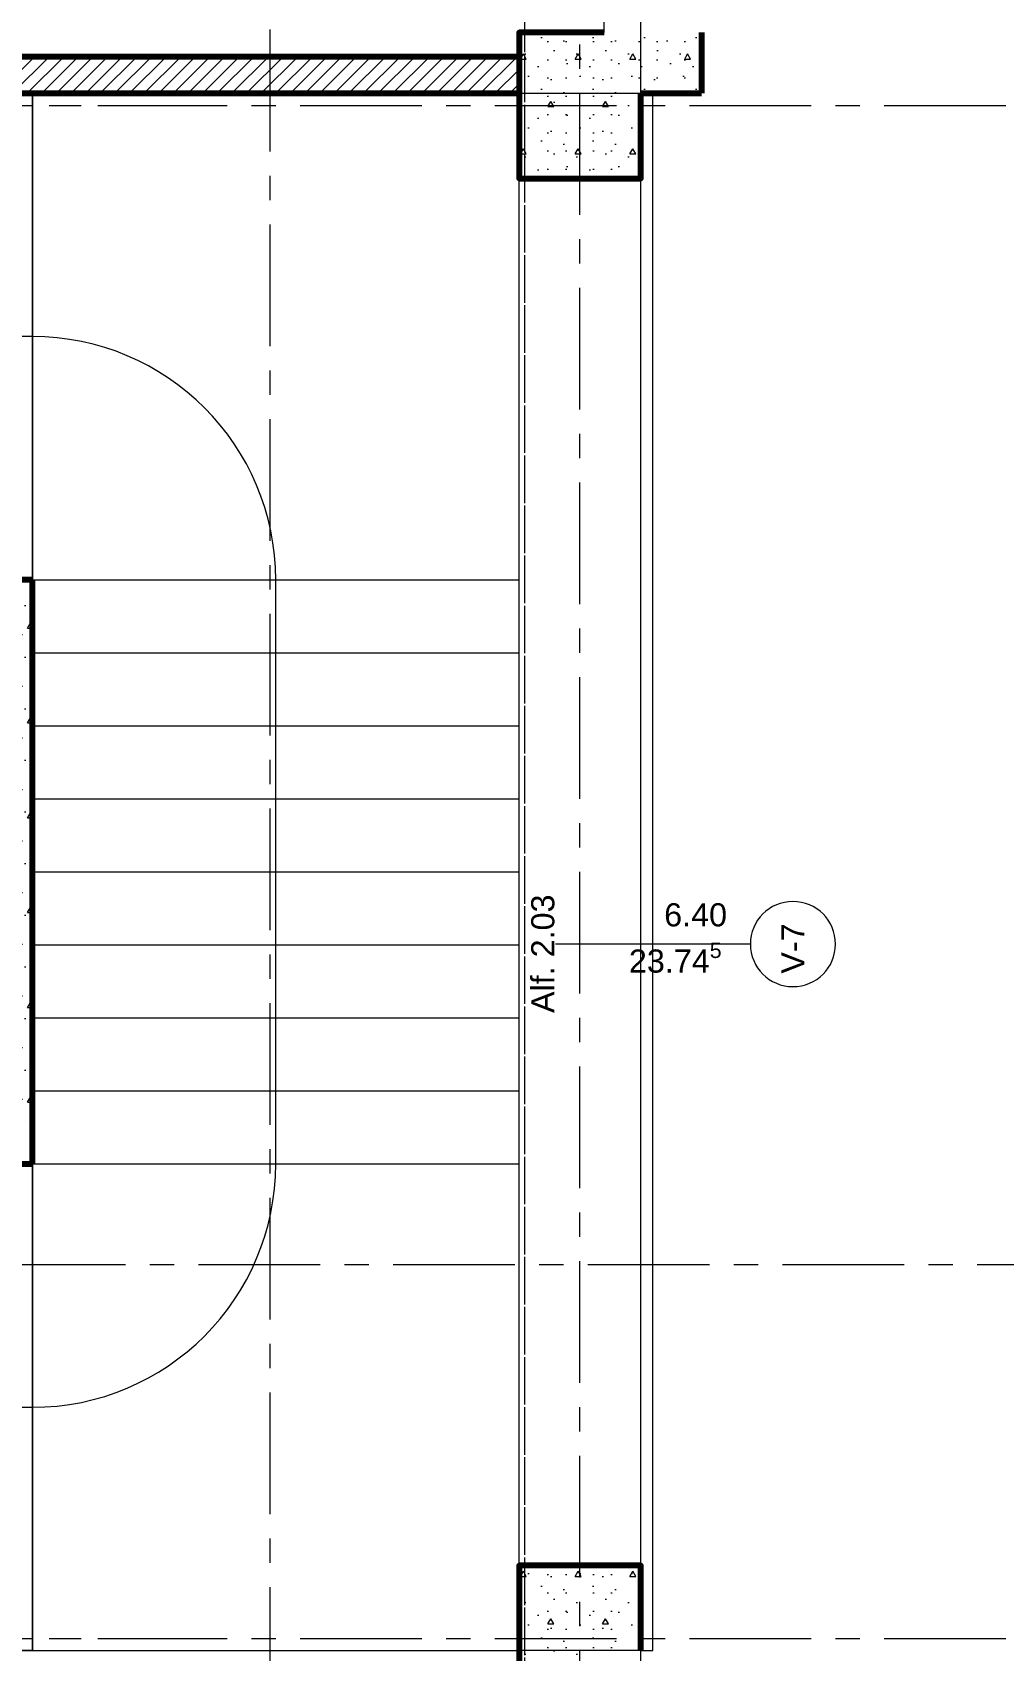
# Model space of a CAD drawing. Header units: inches. Extents: x -19 to 5698, y -728 to 92.
# Drawn here: x 511.57 to 515.56, y 20.35 to 27 of the extents above; entities that cross this region are included whole.
import ezdxf

# ---------------------------------------------------------------- set-up
doc = ezdxf.new("R2010")
doc.units = ezdxf.units.IN
doc.header["$MEASUREMENT"] = 0
doc.set_wipeout_variables(frame=1)
for name, pattern in [('Hidden Line', [0.195611, 0.141111, -0.0545]), ('Línea Oculta', [0.195611, 0.141111, -0.0545]), ('Oculto', [0.15875, 0.105833, -0.052917]), ('Punto & Raya', [0.65, 0.5, -0.075, 0, -0.075]), ('Raya Pequeña', [0.141111, 0.070556, -0.070556]), ('Wipeout_Contour', [1, 0, -1])]:
    doc.linetypes.add(name, pattern=pattern)
for name, color, linetype in [('02 _ ARQ _ ALB _ Ejes Generales', 251, 'Continuous'), ('02 _ ARQ _ ZON _ Espacio.3D', 7, 'Continuous'), ('08 _ STR _ EXT _ 06 Columnas', 7, 'Continuous'), ('08 _ STR _ EXT _ 06 Elementos de Fachada', 7, 'Continuous'), ('08 _ STR _ EXT _ 07 Losa Aligerada', 7, 'Continuous'), ('08 _ STR _ EXT _ 09 Vigas', 251, 'Continuous'), ('08 _ STR _ EXT _ 11 Escaleras', 7, 'Continuous'), ('08 _ STR _ EXT _ 12 Ascensor', 7, 'Continuous'), ('Dibujo 2D - General', 7, 'Continuous'), ('Estructura - 04 MURO', 7, 'Continuous'), ('Marcador - Secciones', 7, 'Continuous')]:
    doc.layers.add(name, color=color, linetype=linetype)
doc.styles.add('Estilo_Generado_4', font='swisse.ttf')
pattern_1 = [(0, (462.5001, 3e-08), (0, 0.3897114), [0.024375, -0.200625]), (0, (462.6126, 0.19486), (0, 0.3897114), [0.024375, -0.200625]), (60, (462.5001, 3e-08), (-0.3375, 0.1948557), [0.024375, -0.200625]), (60, (462.7251, 3e-08), (-0.3375, 0.1948557), [0.024375, -0.200625]), (120, (462.52447, 3e-08), (0.3375, 0.1948557), [0.024375, -0.200625]), (120, (462.74947, 3e-08), (0.3375, 0.1948557), [0.024375, -0.200625]), (0, (462.50009, 0.0375), (0, 0.075), [0, -0.075, 0, -0.1125]), (45, (462.53759, 0.0375), (-0.05303301, 0.05303301), [0, -0.05625, 0, -0.09375])]

msp = doc.modelspace()

# ---------------------------------------------------------------- hatches: boundary and pattern name
at = {"layer": '08 _ STR _ EXT _ 06 Columnas', "linetype": 'Continuous', "lineweight": 9}
h = msp.add_hatch(dxfattribs=at)
h.set_pattern_fill('HORMIGÓN_EN_MASA_0002', style=0, pattern_type=2)
h.set_pattern_definition(pattern_1)
h.paths.add_polyline_path([(513.9201, 27), (513.9201, 26.75), (514.0701, 27)])
h = msp.add_hatch(dxfattribs=at)
h.set_pattern_fill('HORMIGÓN_EN_MASA_0002', style=0, pattern_type=2)
h.set_pattern_definition(pattern_1)
h.paths.add_polyline_path([(514.0701, 27), (513.9201, 26.75), (514.0701, 26.75)])
at = {"layer": '08 _ STR _ EXT _ 06 Elementos de Fachada', "linetype": 'Continuous', "lineweight": 9}
h = msp.add_hatch(dxfattribs=at)
h.set_pattern_fill('HORMIGÓN_EN_MASA_0002', color=250, style=0, pattern_type=2)
h.set_pattern_definition(pattern_1)
h.paths.add_polyline_path([(514.3201, 27), (514.0701, 27), (514.0701, 26.75), (514.3201, 26.75)])

# ---------------------------------------------------------------- linework, layer by layer
at = {"layer": '02 _ ARQ _ ALB _ Ejes Generales', "color": 251, "linetype": 'Punto & Raya', "lineweight": 13, "true_color": 0x636466}
msp.add_line((513.8201, 3.05), (513.8201, 44.9), dxfattribs=at)
at = {"layer": '02 _ ARQ _ ZON _ Espacio.3D', "color": 254, "linetype": 'Continuous', "lineweight": 0, "flags": 128}
msp.add_lwpolyline([(513.9201, 27), (513.9201, 29.7), (509.3201, 29.7), (509.3201, 27.8), (509.1701, 27.8), (509.1701, 26.9), (513.5701, 26.9), (513.5701, 27)], close=True, dxfattribs=at)
at = {"layer": '08 _ STR _ EXT _ 06 Elementos de Fachada', "color": 7, "linetype": 'Continuous', "lineweight": 80, "flags": 128}
for points in [[(514.3201, 27), (514.3201, 26.75)], [(514.0701, 26.75), (514.3201, 26.75)]]:
    msp.add_lwpolyline(points, dxfattribs=at)
at = {"layer": '08 _ STR _ EXT _ 07 Losa Aligerada', "color": 7, "linetype": 'Continuous', "lineweight": 18, "flags": 128}
msp.add_lwpolyline([(487.2752, 6.7), (515.4201, 6.7), (515.4201, 18.1001), (514.0701, 18.1001), (514.0701, 18.1001), (514.0701, 20.35), (511.5701, 20.35), (509.1701, 20.35), (509.1701, 22.35), (509.1701, 24.75), (509.1701, 24.75), (509.1701, 26.75), (514.0701, 26.75), (514.0701, 27), (514.0701, 29.7), (515.4201, 29.7), (515.4201, 40.4), (496.03, 40.4), (495.5498, 40.3109), (495.5498, 40.95), (495.2217, 40.95), (496.03, 41.1), (470.3701, 41.1)], dxfattribs=at)
at = {"layer": '08 _ STR _ EXT _ 09 Vigas', "color": 251, "linetype": 'Hidden Line', "lineweight": 13, "true_color": 0x636466}
msp.add_line((514.0701, 16.9), (514.0701, 30.2), dxfattribs=at)
at = {"layer": '08 _ STR _ EXT _ 11 Escaleras', "color": 161, "linetype": 'Continuous', "lineweight": 13}
for p, q in [((511.5701, 22.35), (510.4745, 22.35)), ((511.0745, 20.35), (511.5701, 20.35))]:
    msp.add_line(p, q, dxfattribs=at)
at = {"layer": 'Dibujo 2D - General', "color": 7, "linetype": 'Oculto', "lineweight": 13}
msp.add_line((513.5928, 39.2966), (513.5928, 26.9966), dxfattribs=at)
at = {"layer": 'Estructura - 04 MURO', "color": 165, "linetype": 'Continuous', "lineweight": 15}
for p, q in [((514.0701, 20.35), (514.0701, 26.75)), ((514.0701, 20.35), (514.0701, 26.75)), ((514.1201, 20.35), (514.1201, 26.75)), ((514.1201, 20.35), (514.1201, 26.75)), ((514.5201, 23.2535), (513.7201, 23.2535)), ((514.0701, 20.35), (514.1201, 20.35)), ((514.0701, 20.35), (514.1201, 20.35))]:
    msp.add_line(p, q, dxfattribs=at)
at = {"layer": 'Estructura - 04 MURO', "color": 251, "linetype": 'Línea Oculta', "lineweight": 13}
msp.add_line((514.0201, 26.4), (513.8701, 26.4), dxfattribs=at)
msp.add_line((514.0201, 26.4), (513.8701, 26.4), dxfattribs=at)
at = {"layer": 'Estructura - 04 MURO', "color": 251, "linetype": 'Continuous', "lineweight": 13, "flags": 128}
msp.add_lwpolyline([(514.6951, 23.0785, 1), (514.6951, 23.4285, 1)], format="xyb", close=True, dxfattribs=at)

# ---------------------------------------------------------------- texts
at = {"layer": 'Estructura - 04 MURO', "color": 251, "lineweight": 25, "char_height": 0.095, "attachment_point": 7, "rotation": 90, "style": 'Estilo_Generado_4'}
for s, insert in [('\\A1;{\\pql;\\pt0;\\fSwis721 Ex BT|b0|i0|c0|p34;Alf. 2.03\\fSwis721 Ex BT|b0|i0|c0|p34;\\A1{\\H.66x;\\S^  ;}\\fSwis721 Ex BT|b0|i0|c0|p34;\\fSwis721 Ex BT|b0|i0|c0|p34;}', (513.7425, 22.9703)), ('\\A1;{\\pql;\\pt0;\\fSwis721 Ex BT|b0|i0|c0|p34;V-7\\fSwis721 Ex BT|b0|i0|c0|p34;\\fSwis721 Ex BT|b0|i0|c0|p34;\\fSwis721 Ex BT|b0|i0|c0|p34;}', (514.7426, 23.1319))]:
    msp.add_mtext(s, dxfattribs=dict(at, insert=insert))
at = {"layer": 'Estructura - 04 MURO', "color": 251, "lineweight": 25, "char_height": 0.095, "attachment_point": 7, "style": 'Estilo_Generado_4'}
for s, insert in [('\\A1;{\\pql;\\pt0;\\fSwis721 Ex BT|b0|i0|c0|p34;6.40\\fSwis721 Ex BT|b0|i0|c0|p34;\\A1{\\H.66x;\\S^  ;}\\fSwis721 Ex BT|b0|i0|c0|p34;\\fSwis721 Ex BT|b0|i0|c0|p34;}', (514.1661, 23.2985)), ('\\A1;{\\pql;\\pt0;\\fSwis721 Ex BT|b0|i0|c0|p34;23.74\\fSwis721 Ex BT|b0|i0|c0|p34;\\A1{\\H.66x;\\S5^  ;}\\fSwis721 Ex BT|b0|i0|c0|p34;\\fSwis721 Ex BT|b0|i0|c0|p34;}', (514.0213, 23.1085))]:
    msp.add_mtext(s, dxfattribs=dict(at, insert=insert))

# ---------------------------------------------------------------- next in the draw order: wipeouts: each hides what was drawn before it
at = {"color": 254, "linetype": 'Wipeout_Contour', "lineweight": 0, "ltscale": 16278.564708}
msp.add_wipeout([(511.5701, 20.35), (512.0099, 20.35), (512.0099, 22.35), (511.5701, 22.35)], dxfattribs=at).dxf.layer = '08 _ STR _ EXT _ 11 Escaleras'

# ---------------------------------------------------------------- next in the draw order: linework, layer by layer
at = {"layer": '08 _ STR _ EXT _ 11 Escaleras', "color": 161, "linetype": 'Continuous', "lineweight": 13}
for p, q in [((512.0099, 22.35), (511.5701, 22.35)), ((511.5701, 20.35), (512.0099, 20.35))]:
    msp.add_line(p, q, dxfattribs=at)
at = {"layer": '08 _ STR _ EXT _ 11 Escaleras', "color": 161, "linetype": 'Raya Pequeña', "lineweight": 13}
msp.add_line((512.0099, 20.35), (512.0099, 22.35), dxfattribs=at)
at = {"layer": '08 _ STR _ EXT _ 11 Escaleras', "color": 167, "linetype": 'Continuous', "lineweight": 18}
msp.add_line((511.2701, 20.35), (511.5701, 20.35), dxfattribs=at)

# ---------------------------------------------------------------- next in the draw order: wipeouts: each hides what was drawn before it
at = {"color": 254, "linetype": 'Wipeout_Contour', "lineweight": 0, "ltscale": 16282.564651}
msp.add_wipeout([(512.0099, 22.35), (512.0099, 20.35), (513.5701, 20.35), (513.5701, 22.35)], dxfattribs=at).dxf.layer = '08 _ STR _ EXT _ 11 Escaleras'

# ---------------------------------------------------------------- next in the draw order: linework, layer by layer
at = {"layer": '08 _ STR _ EXT _ 11 Escaleras', "color": 161, "linetype": 'Continuous', "lineweight": 13}
for p, q in [((513.5701, 20.35), (513.5701, 22.35)), ((512.0099, 20.35), (513.5701, 20.35))]:
    msp.add_line(p, q, dxfattribs=at)

# ---------------------------------------------------------------- next in the draw order: wipeouts: each hides what was drawn before it
at = {"color": 254, "linetype": 'Wipeout_Contour', "lineweight": 0, "ltscale": 16281.733845}
msp.add_wipeout([(513.5701, 24.75), (511.5701, 24.75), (511.5701, 22.35), (513.5701, 22.35)], dxfattribs=at).dxf.layer = '08 _ STR _ EXT _ 11 Escaleras'

# ---------------------------------------------------------------- next in the draw order: linework, layer by layer
at = {"layer": '08 _ STR _ EXT _ 11 Escaleras', "color": 161, "linetype": 'Continuous', "lineweight": 13}
for p, q in [((511.5701, 24.75), (511.5701, 22.35)), ((513.5701, 22.35), (513.5701, 24.75)), ((511.5701, 22.35), (511.5701, 20.35))]:
    msp.add_line(p, q, dxfattribs=at)
at = {"layer": '08 _ STR _ EXT _ 11 Escaleras', "color": 161, "linetype": 'Raya Pequeña', "lineweight": 13}
msp.add_line((511.5701, 22.4898), (513.5701, 22.4898), dxfattribs=at)
at = {"layer": '08 _ STR _ EXT _ 11 Escaleras', "color": 167, "linetype": 'Continuous', "lineweight": 18}
for p, q in [((511.5701, 22.35), (511.2701, 22.35)), ((511.5701, 20.35), (511.5701, 22.35))]:
    msp.add_line(p, q, dxfattribs=at)

# ---------------------------------------------------------------- next in the draw order: wipeouts: each hides what was drawn before it
at = {"color": 254, "linetype": 'Wipeout_Contour', "lineweight": 0, "ltscale": 16281.767014}
msp.add_wipeout([(513.5701, 25.1898), (511.5701, 25.1898), (511.5701, 24.75), (513.5701, 24.75)], dxfattribs=at).dxf.layer = '08 _ STR _ EXT _ 11 Escaleras'
at = {"color": 254, "linetype": 'Wipeout_Contour', "lineweight": 0, "ltscale": 16281.685094}
msp.add_wipeout([(513.5701, 22.35), (511.5701, 22.35), (511.5701, 20.35), (513.5701, 20.35)], dxfattribs=at).dxf.layer = '08 _ STR _ EXT _ 11 Escaleras'

# ---------------------------------------------------------------- next in the draw order: hatches: boundary and pattern name
at = {"layer": '08 _ STR _ EXT _ 06 Columnas', "linetype": 'Continuous', "lineweight": 9}
h = msp.add_hatch(dxfattribs=at)
h.set_pattern_fill('HORMIGÓN_EN_MASA_0002', style=0, pattern_type=2)
h.set_pattern_definition(pattern_1)
h.paths.add_polyline_path([(513.5701, 20.7), (513.5701, 20.1), (513.9201, 20.1), (513.9201, 20.35), (514.0701, 20.35), (514.0701, 20.7)])

# ---------------------------------------------------------------- next in the draw order: linework, layer by layer
at = {"layer": '02 _ ARQ _ ALB _ Ejes Generales', "color": 251, "linetype": 'Punto & Raya', "lineweight": 13, "true_color": 0x636466}
for p, q in [((506.2386, 20.4), (512.2386, 20.4)), ((511.0701, 20.4), (517.0701, 20.4))]:
    msp.add_line(p, q, dxfattribs=at)
at = {"layer": '08 _ STR _ EXT _ 06 Columnas', "color": 7, "linetype": 'Continuous', "lineweight": 80, "flags": 128}
msp.add_lwpolyline([(514.0701, 20.35), (514.0701, 20.7), (513.5701, 20.7), (513.5701, 20.1), (513.9201, 20.1)], dxfattribs=at)
at = {"layer": '08 _ STR _ EXT _ 11 Escaleras', "color": 161, "linetype": 'Raya Pequeña', "lineweight": 13}
msp.add_line((513.5701, 25.1898), (511.5701, 25.1898), dxfattribs=at)
at = {"layer": '08 _ STR _ EXT _ 11 Escaleras', "color": 161, "linetype": 'Continuous', "lineweight": 13}
for p, q in [((511.5701, 25.1898), (511.5701, 24.75)), ((513.5701, 24.75), (513.5701, 25.1898)), ((509.1701, 24.75), (511.5701, 24.75)), ((511.5701, 24.75), (513.5701, 24.75))]:
    msp.add_line(p, q, dxfattribs=at)
at = {"layer": '08 _ STR _ EXT _ 11 Escaleras', "color": 167, "linetype": 'Continuous', "lineweight": 18}
for p, q in [((513.5701, 22.35), (511.5701, 22.35)), ((511.5701, 22.35), (511.5701, 20.35)), ((513.5701, 20.35), (513.5701, 22.35)), ((510.7745, 21.35), (511.5701, 21.35)), ((511.5701, 20.35), (513.5701, 20.35))]:
    msp.add_line(p, q, dxfattribs=at)
at = {"layer": 'Marcador - Secciones', "color": 251, "linetype": 'Punto & Raya', "lineweight": 13, "true_color": 0x636466}
msp.add_line((491.4527, 21.9367), (519.2073, 21.9367), dxfattribs=at)

# ---------------------------------------------------------------- next in the draw order: wipeouts: each hides what was drawn before it
at = {"color": 254, "linetype": 'Wipeout_Contour', "lineweight": 0, "ltscale": 16281.792316}
msp.add_wipeout([(511.5701, 25.1898), (513.5701, 25.1898), (513.5701, 26.75), (511.5701, 26.75)], dxfattribs=at).dxf.layer = '08 _ STR _ EXT _ 11 Escaleras'
at = {"color": 254, "linetype": 'Wipeout_Contour', "lineweight": 0, "ltscale": 16281.709393}
msp.add_wipeout([(511.5701, 22.35), (513.5701, 22.35), (513.5701, 22.65), (511.5701, 22.65)], dxfattribs=at).dxf.layer = '08 _ STR _ EXT _ 11 Escaleras'

# ---------------------------------------------------------------- next in the draw order: hatches: boundary and pattern name
at = {"layer": '08 _ STR _ EXT _ 12 Ascensor', "linetype": 'Continuous', "lineweight": 9}
h = msp.add_hatch(dxfattribs=at)
h.set_pattern_fill('HORMIGÓN_EN_MASA_0002', color=250, style=0, pattern_type=2)
h.set_pattern_definition(pattern_1)
h.paths.add_polyline_path([(511.3201, 22.6), (511.5701, 22.35), (511.5701, 22.6)])
h = msp.add_hatch(dxfattribs=at)
h.set_pattern_fill('HORMIGÓN_EN_MASA_0002', color=250, style=0, pattern_type=2)
h.set_pattern_definition(pattern_1)
h.paths.add_polyline_path([(511.3201, 22.35), (511.5701, 22.35), (511.3201, 22.6)])

# ---------------------------------------------------------------- next in the draw order: linework, layer by layer
at = {"layer": '08 _ STR _ EXT _ 11 Escaleras', "color": 161, "linetype": 'Continuous', "lineweight": 13}
for p, q in [((511.5701, 26.75), (509.1701, 26.75)), ((513.5701, 26.75), (511.5701, 26.75)), ((513.5701, 25.1898), (513.5701, 26.75))]:
    msp.add_line(p, q, dxfattribs=at)
at = {"layer": '08 _ STR _ EXT _ 11 Escaleras', "color": 167, "linetype": 'Continuous', "lineweight": 18}
for p, q in [((511.5701, 22.65), (511.5701, 22.35)), ((513.5701, 22.65), (511.5701, 22.65)), ((513.5701, 22.35), (513.5701, 22.65)), ((511.5701, 22.35), (513.5701, 22.35))]:
    msp.add_line(p, q, dxfattribs=at)
msp.add_arc((511.5701, 22.35), 1, 270, 0, dxfattribs=at)
at = {"layer": '08 _ STR _ EXT _ 12 Ascensor', "color": 7, "linetype": 'Continuous', "lineweight": 80, "flags": 128}
for points in [[(511.5701, 22.35), (511.5701, 22.6)], [(509.1701, 22.35), (511.5701, 22.35)]]:
    msp.add_lwpolyline(points, dxfattribs=at)

# ---------------------------------------------------------------- next in the draw order: wipeouts: each hides what was drawn before it
at = {"color": 254, "linetype": 'Wipeout_Contour', "lineweight": 0, "ltscale": 16281.716071}
msp.add_wipeout([(513.5701, 22.95), (511.5701, 22.95), (511.5701, 22.65), (513.5701, 22.65)], dxfattribs=at).dxf.layer = '08 _ STR _ EXT _ 11 Escaleras'

# ---------------------------------------------------------------- next in the draw order: linework, layer by layer
at = {"layer": '08 _ STR _ EXT _ 11 Escaleras', "color": 167, "linetype": 'Continuous', "lineweight": 18}
for p, q in [((513.5701, 22.95), (511.5701, 22.95)), ((511.5701, 22.95), (511.5701, 22.65)), ((513.5701, 22.65), (513.5701, 22.95)), ((511.5701, 22.65), (513.5701, 22.65))]:
    msp.add_line(p, q, dxfattribs=at)

# ---------------------------------------------------------------- next in the draw order: wipeouts: each hides what was drawn before it
at = {"color": 254, "linetype": 'Wipeout_Contour', "lineweight": 0, "ltscale": 16281.722837}
msp.add_wipeout([(513.5701, 23.25), (511.5701, 23.25), (511.5701, 22.95), (513.5701, 22.95)], dxfattribs=at).dxf.layer = '08 _ STR _ EXT _ 11 Escaleras'

# ---------------------------------------------------------------- next in the draw order: linework, layer by layer
at = {"layer": '08 _ STR _ EXT _ 11 Escaleras', "color": 167, "linetype": 'Continuous', "lineweight": 18}
for p, q in [((513.5701, 23.25), (511.5701, 23.25)), ((511.5701, 23.25), (511.5701, 22.95)), ((513.5701, 22.95), (513.5701, 23.25)), ((511.5701, 22.95), (513.5701, 22.95))]:
    msp.add_line(p, q, dxfattribs=at)

# ---------------------------------------------------------------- next in the draw order: wipeouts: each hides what was drawn before it
at = {"color": 254, "linetype": 'Wipeout_Contour', "lineweight": 0, "ltscale": 16281.729691}
msp.add_wipeout([(513.5701, 23.55), (511.5701, 23.55), (511.5701, 23.25), (513.5701, 23.25)], dxfattribs=at).dxf.layer = '08 _ STR _ EXT _ 11 Escaleras'

# ---------------------------------------------------------------- next in the draw order: linework, layer by layer
at = {"layer": '08 _ STR _ EXT _ 11 Escaleras', "color": 167, "linetype": 'Continuous', "lineweight": 18}
for p, q in [((513.5701, 23.55), (511.5701, 23.55)), ((511.5701, 23.55), (511.5701, 23.25)), ((513.5701, 23.25), (513.5701, 23.55)), ((511.5701, 23.25), (513.5701, 23.25))]:
    msp.add_line(p, q, dxfattribs=at)

# ---------------------------------------------------------------- next in the draw order: wipeouts: each hides what was drawn before it
at = {"color": 254, "linetype": 'Wipeout_Contour', "lineweight": 0, "ltscale": 16281.736634}
msp.add_wipeout([(513.5701, 23.85), (511.5701, 23.85), (511.5701, 23.55), (513.5701, 23.55)], dxfattribs=at).dxf.layer = '08 _ STR _ EXT _ 11 Escaleras'

# ---------------------------------------------------------------- next in the draw order: linework, layer by layer
at = {"layer": '08 _ STR _ EXT _ 11 Escaleras', "color": 167, "linetype": 'Continuous', "lineweight": 18}
for p, q in [((513.5701, 23.85), (511.5701, 23.85)), ((511.5701, 23.85), (511.5701, 23.55)), ((513.5701, 23.55), (513.5701, 23.85)), ((511.5701, 23.55), (513.5701, 23.55))]:
    msp.add_line(p, q, dxfattribs=at)

# ---------------------------------------------------------------- next in the draw order: wipeouts: each hides what was drawn before it
at = {"color": 254, "linetype": 'Wipeout_Contour', "lineweight": 0, "ltscale": 16281.743665}
msp.add_wipeout([(513.5701, 24.15), (511.5701, 24.15), (511.5701, 23.85), (513.5701, 23.85)], dxfattribs=at).dxf.layer = '08 _ STR _ EXT _ 11 Escaleras'

# ---------------------------------------------------------------- next in the draw order: linework, layer by layer
at = {"layer": '08 _ STR _ EXT _ 11 Escaleras', "color": 167, "linetype": 'Continuous', "lineweight": 18}
for p, q in [((513.5701, 24.15), (511.5701, 24.15)), ((511.5701, 24.15), (511.5701, 23.85)), ((513.5701, 23.85), (513.5701, 24.15)), ((511.5701, 23.85), (513.5701, 23.85))]:
    msp.add_line(p, q, dxfattribs=at)

# ---------------------------------------------------------------- next in the draw order: wipeouts: each hides what was drawn before it
at = {"color": 254, "linetype": 'Wipeout_Contour', "lineweight": 0, "ltscale": 16281.750784}
msp.add_wipeout([(513.5701, 24.45), (511.5701, 24.45), (511.5701, 24.15), (513.5701, 24.15)], dxfattribs=at).dxf.layer = '08 _ STR _ EXT _ 11 Escaleras'

# ---------------------------------------------------------------- next in the draw order: linework, layer by layer
at = {"layer": '08 _ STR _ EXT _ 11 Escaleras', "color": 167, "linetype": 'Continuous', "lineweight": 18}
for p, q in [((513.5701, 24.45), (511.5701, 24.45)), ((511.5701, 24.45), (511.5701, 24.15)), ((513.5701, 24.15), (513.5701, 24.45)), ((511.5701, 24.15), (513.5701, 24.15))]:
    msp.add_line(p, q, dxfattribs=at)

# ---------------------------------------------------------------- next in the draw order: wipeouts: each hides what was drawn before it
at = {"color": 254, "linetype": 'Wipeout_Contour', "lineweight": 0, "ltscale": 16281.757992}
msp.add_wipeout([(513.5701, 24.75), (511.5701, 24.75), (511.5701, 24.45), (513.5701, 24.45)], dxfattribs=at).dxf.layer = '08 _ STR _ EXT _ 11 Escaleras'

# ---------------------------------------------------------------- next in the draw order: hatches: boundary and pattern name
at = {"layer": '08 _ STR _ EXT _ 12 Ascensor', "linetype": 'Continuous', "lineweight": 9}
h = msp.add_hatch(dxfattribs=at)
h.set_pattern_fill('HORMIGÓN_EN_MASA_0002', color=250, style=0, pattern_type=2)
h.set_pattern_definition(pattern_1)
h.paths.add_polyline_path([(511.3201, 24.5), (511.3201, 22.6), (511.5701, 22.6), (511.5701, 24.5)])

# ---------------------------------------------------------------- next in the draw order: linework, layer by layer
at = {"layer": '08 _ STR _ EXT _ 11 Escaleras', "color": 167, "linetype": 'Continuous', "lineweight": 18}
for p, q in [((513.5701, 24.75), (511.5701, 24.75)), ((511.5701, 24.75), (511.5701, 24.45)), ((513.5701, 24.45), (513.5701, 24.75)), ((511.5701, 24.45), (513.5701, 24.45))]:
    msp.add_line(p, q, dxfattribs=at)

# ---------------------------------------------------------------- next in the draw order: wipeouts: each hides what was drawn before it
at = {"color": 254, "linetype": 'Wipeout_Contour', "lineweight": 0, "ltscale": 16281.78692}
msp.add_wipeout([(511.5701, 24.75), (513.5701, 24.75), (513.5701, 26.75), (511.5701, 26.75)], dxfattribs=at).dxf.layer = '08 _ STR _ EXT _ 11 Escaleras'

# ---------------------------------------------------------------- next in the draw order: hatches: boundary and pattern name
at = {"layer": '08 _ STR _ EXT _ 12 Ascensor', "linetype": 'Continuous', "lineweight": 9}
h = msp.add_hatch(dxfattribs=at)
h.set_pattern_fill('HORMIGÓN_EN_MASA_0002', color=250, style=0, pattern_type=2)
h.set_pattern_definition(pattern_1)
h.paths.add_polyline_path([(511.3201, 24.5), (511.5701, 24.75), (511.3201, 24.75)])
h = msp.add_hatch(dxfattribs=at)
h.set_pattern_fill('HORMIGÓN_EN_MASA_0002', color=250, style=0, pattern_type=2)
h.set_pattern_definition(pattern_1)
h.paths.add_polyline_path([(511.3201, 24.5), (511.5701, 24.5), (511.5701, 24.75)])

# ---------------------------------------------------------------- next in the draw order: linework, layer by layer
at = {"layer": '02 _ ARQ _ ALB _ Ejes Generales', "color": 251, "linetype": 'Punto & Raya', "lineweight": 13, "true_color": 0x636466}
for p, q in [((506.2386, 26.7), (512.2386, 26.7)), ((511.0701, 26.7), (517.0701, 26.7))]:
    msp.add_line(p, q, dxfattribs=at)
at = {"layer": '08 _ STR _ EXT _ 11 Escaleras', "color": 167, "linetype": 'Continuous', "lineweight": 18}
for p, q in [((511.5701, 26.75), (511.2701, 26.75)), ((511.5701, 26.75), (511.5701, 24.75)), ((513.5701, 26.75), (511.5701, 26.75)), ((511.5701, 24.75), (511.5701, 26.75)), ((513.5701, 24.75), (513.5701, 26.75)), ((511.5701, 25.75), (509.4701, 25.75)), ((511.2701, 24.75), (511.5701, 24.75)), ((511.5701, 24.75), (513.5701, 24.75)), ((512.5701, 22.35), (512.5701, 24.75))]:
    msp.add_line(p, q, dxfattribs=at)
msp.add_arc((511.5701, 24.75), 1, 0, 90, dxfattribs=at)
at = {"layer": '08 _ STR _ EXT _ 12 Ascensor', "color": 7, "linetype": 'Continuous', "lineweight": 80, "flags": 128}
for points in [[(511.5701, 24.75), (511.3201, 24.75)], [(511.5701, 22.6), (511.5701, 24.75)]]:
    msp.add_lwpolyline(points, dxfattribs=at)

# ---------------------------------------------------------------- next in the draw order: wipeouts: each hides what was drawn before it
at = {"color": 254, "linetype": 'Wipeout_Contour', "lineweight": 0, "ltscale": 16277.314226}
msp.add_wipeout([(509.3201, 26.75), (513.5701, 26.75), (513.5701, 26.9), (509.3201, 26.9)], dxfattribs=at).dxf.layer = 'Estructura - 04 MURO'

# ---------------------------------------------------------------- next in the draw order: hatches: boundary and pattern name
at = {"layer": '08 _ STR _ EXT _ 06 Columnas', "linetype": 'Continuous', "lineweight": 9}
h = msp.add_hatch(dxfattribs=at)
h.set_pattern_fill('HORMIGÓN_EN_MASA_0002', style=0, pattern_type=2)
h.set_pattern_definition(pattern_1)
h.paths.add_polyline_path([(513.5701, 26.4), (514.0701, 26.4), (514.0701, 26.75), (513.9201, 26.75), (513.9201, 27), (513.5701, 27)])
at = {"layer": 'Estructura - 04 MURO', "linetype": 'Continuous', "lineweight": 5}
h = msp.add_hatch(dxfattribs=at)
h.set_pattern_fill('LADRILLO_COMÚN_0002', color=250, style=0, pattern_type=2)
h.set_pattern_definition([(45, (462.50009, 3e-08), (-0.030052038, 0.030052038), [])])
h.paths.add_polyline_path([(509.3201, 26.75), (513.5701, 26.75), (513.5701, 26.9), (509.3201, 26.9)])

# ---------------------------------------------------------------- next in the draw order: linework, layer by layer
at = {"layer": '08 _ STR _ EXT _ 06 Columnas', "color": 7, "linetype": 'Continuous', "lineweight": 80, "flags": 128}
msp.add_lwpolyline([(513.9201, 27), (513.5701, 27), (513.5701, 26.4), (514.0701, 26.4), (514.0701, 26.75)], dxfattribs=at)
at = {"layer": '08 _ STR _ EXT _ 09 Vigas', "color": 251, "linetype": 'Hidden Line', "lineweight": 13, "true_color": 0x636466}
msp.add_line((513.5701, 17.4), (513.5701, 29.7), dxfattribs=at)
at = {"layer": 'Dibujo 2D - General', "color": 7, "linetype": 'Oculto', "lineweight": 13}
for p, q in [((513.5928, 31.4364), (513.5928, 19.1364)), ((513.5928, 29.7), (513.5928, 17.4))]:
    msp.add_line(p, q, dxfattribs=at)
at = {"layer": 'Estructura - 04 MURO', "color": 7, "linetype": 'Continuous', "lineweight": 80, "flags": 128}
for points in [[(513.5701, 26.9), (509.3201, 26.9)], [(509.1701, 26.75), (513.5701, 26.75)]]:
    msp.add_lwpolyline(points, dxfattribs=at)
at = {"layer": 'Marcador - Secciones', "color": 251, "linetype": 'Punto & Raya', "lineweight": 13, "true_color": 0x636466}
msp.add_line((512.5455, 46.2111), (512.5455, 0.9472), dxfattribs=at)

doc.saveas('drawing.dxf')
